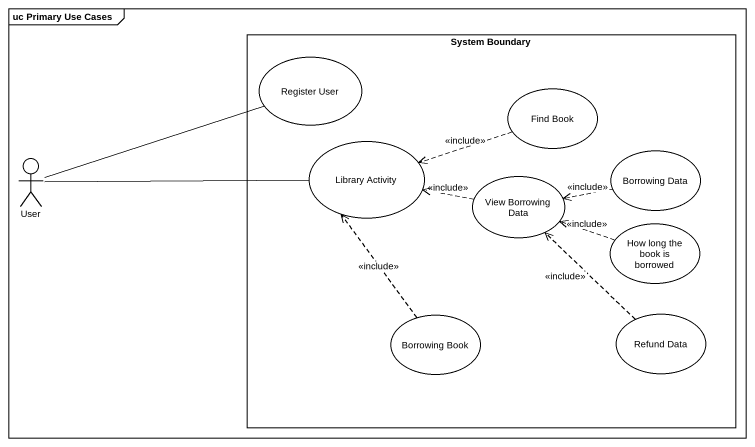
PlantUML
@startuml
mainframe uc Primary Use Cases
rectangle "System Boundary" as System_Boundary {
  usecase "Register User" as Register_User
  usecase "Find Book" as Find_Book
  usecase "Library Activity" as Library_Activity
  usecase "View Borrowing Data" as View_Borrowing_Data
  usecase "Borrowing Data" as Borrowing_Data
  usecase "How long the book is borrowed" as How_long_the_book_is
  usecase "Borrowing Book" as Borrowing_Book
  usecase "Refund Data" as Refund_Data
}
actor User
Find_Book .left.> Library_Activity : <<include>>
User -right- Register_User
User -right- Library_Activity
View_Borrowing_Data .left.> Library_Activity : <<include>>
Borrowing_Data .left.> View_Borrowing_Data : <<include>>
How_long_the_book_is .left.> View_Borrowing_Data : <<include>>
Borrowing_Book .up.> Library_Activity : <<include>>
Refund_Data .up.> View_Borrowing_Data : <<include>>
@enduml
